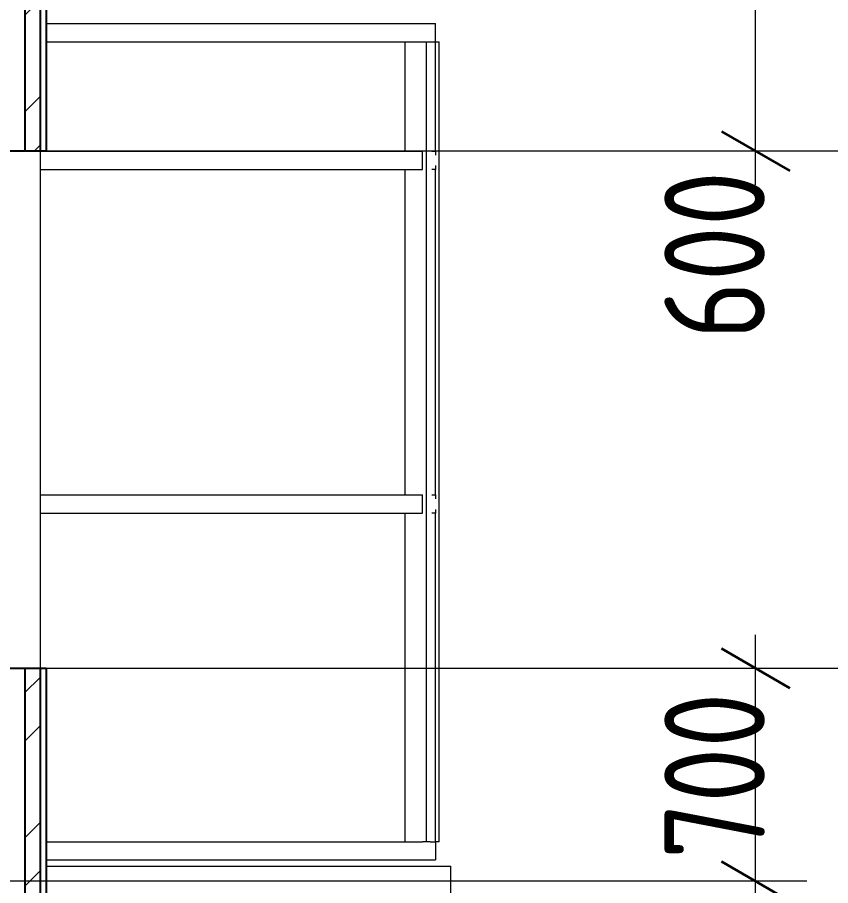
# Model space of a CAD drawing. Header units: millimetres. Extents: x 18162 to 7085488, y 72188 to 247925.
# Drawn here: x 4274388 to 4277062, y 137638 to 140493 of the extents above; entities that cross this region are included whole.
import ezdxf

# ---------------------------------------------------------------- set-up
doc = ezdxf.new("R2010")
doc.units = ezdxf.units.MM
doc.header["$MEASUREMENT"] = 0
for name, color, linetype in [('Archicad Windows', 7, 'Continuous'), ('Finish - Wall', 7, 'Continuous'), ('Structural - Bearing', 7, 'Continuous')]:
    doc.layers.add(name, color=color, linetype=linetype)
doc.styles.add('GENERATED_STYLE_3', font='', dxfattribs={"width": 0.8})
doc.styles.get('GENERATED_STYLE_3').set_extended_font_data('ISOCPEUR MON')
doc.dimstyles.new('GENERATED_STYLE__12', dxfattribs={"dimtxt": 330.000007, "dimasz": 171, "dimexe": 0.18, "dimexo": 150, "dimgap": 0, "dimtad": 1, "dimdec": 0, "dimzin": 0, "dimdsep": 46, "dimtxsty": 'GENERATED_STYLE_3', "dimblk": 'ARROWHEAD_2', "dimblk1": 'ARROWHEAD_2', "dimblk2": 'ARROWHEAD_2', "dimcen": 0.09, "dimclrd": 13, "dimclre": 13, "dimclrt": 13, "dimadec": 0, "dimazin": 0, "dimtfac": 1, "dimtdec": 4, "dimtmove": 0, "dimatfit": 3, "dimfxl": 1, "dimtolj": 1, "dimtzin": 0, "dimarcsym": 0})
pattern_1 = [(45, (4294986.58, 104752.7), (-238.6485, 238.6485), []), (45, (4294907.03, 104832.26), (-238.6485, 238.6485), [])]
pattern_2 = [(0, (4294986.58, 104752.7), (0, 112.5), [0, -112.5])]

# ---------------------------------------------------------------- blocks, each defined once
blk = doc.blocks.new('*D1542', base_point=(4294986.6, 104752.7))
at = {"color": 12, "linetype": 'Continuous', "lineweight": 35}
for p, q in [((4277603.2, 138417.7), (4277828.2, 138287.8)), ((4277603.2, 137117.7), (4277828.2, 136987.8))]:
    blk.add_line(p, q, dxfattribs=at)
at = {"color": 13, "linetype": 'Continuous', "lineweight": 13}
for p, q in [((4277884.5, 138352.7), (4274163.1, 138352.7)), ((4277715.7, 137052.7), (4277715.7, 138352.7)), ((4277884.5, 137052.7), (4274163.1, 137052.7))]:
    blk.add_line(p, q, dxfattribs=at)
at = {"color": 13, "lineweight": 13, "insert": (4277811.4, 137314.1), "char_height": 330, "attachment_point": 7, "rotation": 90, "style": 'GENERATED_STYLE_3'}
blk.add_mtext('\\A1;{\\pql;\\fISOCPEUR MON|b0|i0|c0|p0;\\W0.800000;1,300}', dxfattribs=at)
blk = doc.blocks.new('ARROWHEAD_2')
at = {"color": 0, "linetype": 'Continuous', "lineweight": 0}
for p, q in [((-0.378, -0.655), (0.378, 0.655)), ((0, 0), (-1, 0))]:
    blk.add_line(p, q, dxfattribs=at)
blk = doc.blocks.new('*D1543', base_point=(4294986.6, 104752.7))
at = {"color": 12, "linetype": 'Continuous', "lineweight": 35}
for p, q in [((4277603.2, 140117.7), (4277828.2, 139987.8)), ((4277603.2, 138417.7), (4277828.2, 138287.8))]:
    blk.add_line(p, q, dxfattribs=at)
at = {"color": 13, "linetype": 'Continuous', "lineweight": 13}
for p, q in [((4277884.5, 140052.7), (4274163.1, 140052.7)), ((4277715.7, 138352.7), (4277715.7, 140052.7)), ((4277884.5, 138352.7), (4274163.1, 138352.7))]:
    blk.add_line(p, q, dxfattribs=at)
at = {"color": 13, "lineweight": 13, "insert": (4277811.4, 138814.1), "char_height": 330, "attachment_point": 7, "rotation": 90, "style": 'GENERATED_STYLE_3'}
blk.add_mtext('\\A1;{\\pql;\\fISOCPEUR MON|b0|i0|c0|p0;\\W0.800000;1,700}', dxfattribs=at)
blk = doc.blocks.new('*D1544', base_point=(4294986.6, 104752.7))
at = {"color": 12, "linetype": 'Continuous', "lineweight": 35}
for p, q in [((4277603.2, 141417.7), (4277828.2, 141287.8)), ((4277603.2, 140117.7), (4277828.2, 139987.8))]:
    blk.add_line(p, q, dxfattribs=at)
at = {"color": 13, "linetype": 'Continuous', "lineweight": 13}
for p, q in [((4277884.5, 141352.7), (4274163.1, 141352.7)), ((4277715.7, 140052.7), (4277715.7, 141352.7)), ((4277884.5, 140052.7), (4274163.1, 140052.7))]:
    blk.add_line(p, q, dxfattribs=at)
at = {"color": 13, "lineweight": 13, "insert": (4277811.4, 140314.1), "char_height": 330, "attachment_point": 7, "rotation": 90, "style": 'GENERATED_STYLE_3'}
blk.add_mtext('\\A1;{\\pql;\\fISOCPEUR MON|b0|i0|c0|p0;\\W0.800000;1,300}', dxfattribs=at)
blk = doc.blocks.new('*D1572', base_point=(4294986.6, 104752.7))
at = {"color": 12, "linetype": 'Continuous', "lineweight": 35}
for p, q in [((4276703.2, 137717.7), (4276928.2, 137587.8)), ((4276703.2, 137117.7), (4276928.2, 136987.8))]:
    blk.add_line(p, q, dxfattribs=at)
at = {"color": 13, "linetype": 'Continuous', "lineweight": 13}
for p, q in [((4276984.5, 137652.7), (4274163.1, 137652.7)), ((4276815.7, 137052.7), (4276815.7, 137652.7)), ((4276984.5, 137052.7), (4274163.1, 137052.7)), ((4276815.7, 136942.7), (4276815.7, 137052.7))]:
    blk.add_line(p, q, dxfattribs=at)
at = {"color": 13, "lineweight": 13, "insert": (4276845.5, 136434.4), "char_height": 330, "attachment_point": 7, "rotation": 90, "style": 'GENERATED_STYLE_3'}
blk.add_mtext('\\A1;{\\pql;\\fISOCPEUR MON|b0|i0|c0|p0;\\W0.800000;600}', dxfattribs=at)
blk = doc.blocks.new('*D1573', base_point=(4294986.6, 104752.7))
at = {"color": 13, "linetype": 'Continuous', "lineweight": 13}
for p, q in [((4276815.7, 138352.7), (4276815.7, 138462.7)), ((4276984.5, 138352.7), (4274163.1, 138352.7)), ((4276815.7, 137652.7), (4276815.7, 138352.7)), ((4276984.5, 137652.7), (4274163.1, 137652.7))]:
    blk.add_line(p, q, dxfattribs=at)
at = {"color": 12, "linetype": 'Continuous', "lineweight": 35}
for p, q in [((4276928.2, 138287.8), (4276703.2, 138417.7)), ((4276703.2, 137717.7), (4276928.2, 137587.8))]:
    blk.add_line(p, q, dxfattribs=at)
at = {"color": 13, "lineweight": 13, "insert": (4276845.5, 137726.1), "char_height": 330, "attachment_point": 7, "rotation": 90, "style": 'GENERATED_STYLE_3'}
blk.add_mtext('\\A1;{\\pql;\\fISOCPEUR MON|b0|i0|c0|p0;\\W0.800000;700}', dxfattribs=at)
blk = doc.blocks.new('*D1574', base_point=(4294986.6, 104752.7))
at = {"color": 12, "linetype": 'Continuous', "lineweight": 35}
for p, q in [((4276703.2, 140717.7), (4276928.2, 140587.8)), ((4276703.2, 140117.7), (4276928.2, 139987.8))]:
    blk.add_line(p, q, dxfattribs=at)
at = {"color": 13, "linetype": 'Continuous', "lineweight": 13}
for p, q in [((4276984.5, 140652.7), (4274163.1, 140652.7)), ((4276815.7, 140052.7), (4276815.7, 140652.7)), ((4276984.5, 140052.7), (4274163.1, 140052.7)), ((4276815.7, 139942.7), (4276815.7, 140052.7))]:
    blk.add_line(p, q, dxfattribs=at)
at = {"color": 13, "lineweight": 13, "insert": (4276845.5, 139434.4), "char_height": 330, "attachment_point": 7, "rotation": 90, "style": 'GENERATED_STYLE_3'}
blk.add_mtext('\\A1;{\\pql;\\fISOCPEUR MON|b0|i0|c0|p0;\\W0.800000;600}', dxfattribs=at)
blk = doc.blocks.new('*D1580', base_point=(4294986.6, 104752.7))
at = {"color": 12, "linetype": 'Continuous', "lineweight": 35}
for p, q in [((4278503.2, 151117.7), (4278728.2, 150987.8)), ((4278503.2, 100067.7), (4278728.2, 99937.8))]:
    blk.add_line(p, q, dxfattribs=at)
at = {"color": 13, "linetype": 'Continuous', "lineweight": 13}
for p, q in [((4278784.5, 151052.7), (4274613.1, 151052.7)), ((4278615.7, 100002.7), (4278615.7, 151052.7)), ((4278784.5, 100002.7), (4275363.1, 100002.7)), ((4278615.7, 99892.7), (4278615.7, 100002.7))]:
    blk.add_line(p, q, dxfattribs=at)
at = {"color": 13, "lineweight": 13, "insert": (4278711.4, 125046.9), "char_height": 330, "attachment_point": 7, "rotation": 90, "style": 'GENERATED_STYLE_3'}
blk.add_mtext('\\A1;{\\pql;\\fISOCPEUR MON|b0|i0|c0|p0;\\W0.800000;51,050}', dxfattribs=at)

msp = doc.modelspace()

# ---------------------------------------------------------------- hatches: boundary and pattern name
at = {"layer": 'Structural - Bearing', "linetype": 'Continuous', "lineweight": 9}
h = msp.add_hatch(dxfattribs=at)
h.set_pattern_fill('Gypsum_0003', style=0, pattern_type=2)
h.set_pattern_definition(pattern_2)
h.paths.add_polyline_path([(4274483.1, 141352.7), (4274463.1, 141352.7), (4274463.1, 140052.7), (4274483.1, 140052.7)])
h = msp.add_hatch(dxfattribs=at)
h.set_pattern_fill('Steel_0003', style=0, pattern_type=2)
h.set_pattern_definition(pattern_1)
h.paths.add_polyline_path([(4274463.1, 140652.7), (4274413.1, 140652.7), (4274413.1, 140052.7), (4274463.1, 140052.7)])
h = msp.add_hatch(dxfattribs=at)
h.set_pattern_fill('Steel_0003', style=0, pattern_type=2)
h.set_pattern_definition(pattern_1)
h.paths.add_polyline_path([(4274413.1, 137652.7), (4274463.1, 137652.7), (4274463.1, 138352.7), (4274413.1, 138352.7)])
h = msp.add_hatch(dxfattribs=at)
h.set_pattern_fill('Gypsum_0003', style=0, pattern_type=2)
h.set_pattern_definition(pattern_2)
h.paths.add_polyline_path([(4274483.1, 138352.7), (4274463.1, 138352.7), (4274463.1, 137052.7), (4274483.1, 137052.7)])
h = msp.add_hatch(dxfattribs=at)
h.set_pattern_fill('Steel_0003', style=0, pattern_type=2)
h.set_pattern_definition(pattern_1)
h.paths.add_polyline_path([(4274463.1, 137652.7), (4274413.1, 137652.7), (4274413.1, 137052.7), (4274463.1, 137052.7)])

# ---------------------------------------------------------------- linework, layer by layer
at = {"layer": 'Archicad Windows', "color": 7, "linetype": 'Continuous', "lineweight": 9}
msp.add_line((4274463.1, 140052.7), (4274463.1, 138352.7), dxfattribs=at)
at = {"layer": 'Finish - Wall', "color": 7, "linetype": 'Continuous', "lineweight": 9}
for p, q in [((4274483.1, 140472.7), (4275763.1, 140472.7)), ((4275763.1, 140412.7), (4275763.1, 140472.7)), ((4274483.1, 140412.7), (4275720.7, 140412.7)), ((4275663.1, 140052.7), (4275663.1, 140412.7)), ((4275720.7, 140412.7), (4275733.1, 140412.7)), ((4275733.1, 140412.7), (4275745.5, 140412.7)), ((4275733.1, 140022.7), (4275733.1, 140412.7)), ((4275745.5, 140412.7), (4275763.1, 140412.7)), ((4275763.1, 140412.7), (4275775.5, 140412.7)), ((4275763.1, 140052.7), (4275763.1, 140412.7)), ((4275775.5, 140022.7), (4275775.5, 140412.7)), ((4274483.1, 140052.7), (4275720.7, 140052.7)), ((4275720.7, 139992.7), (4275720.7, 140052.7)), ((4275750.5, 140052.7), (4275763.1, 140052.7)), ((4275763.1, 140052.7), (4275763.1, 140040.1)), ((4275733.1, 138892.7), (4275733.1, 140022.7)), ((4275775.5, 138892.7), (4275775.5, 140022.7)), ((4274463.1, 139992.7), (4275720.7, 139992.7)), ((4275663.1, 138922.7), (4275663.1, 139992.7)), ((4275763.1, 139992.7), (4275750.5, 139992.7)), ((4275763.1, 140005.3), (4275763.1, 139992.7)), ((4275763.1, 138922.7), (4275763.1, 139992.7)), ((4274463.1, 138922.7), (4275720.7, 138922.7)), ((4275720.7, 138862.7), (4275720.7, 138922.7)), ((4275750.5, 138922.7), (4275763.1, 138922.7)), ((4275763.1, 138922.7), (4275763.1, 138910.1)), ((4275733.1, 137782.7), (4275733.1, 138892.7)), ((4275763.1, 138875.3), (4275763.1, 138862.7)), ((4275775.5, 137782.7), (4275775.5, 138892.7)), ((4274463.1, 138862.7), (4275720.7, 138862.7)), ((4275663.1, 137782.7), (4275663.1, 138862.7)), ((4275763.1, 138862.7), (4275750.5, 138862.7)), ((4275763.1, 137782.7), (4275763.1, 138862.7)), ((4274483.1, 137782.7), (4275720.7, 137782.7)), ((4275733.1, 137782.7), (4275720.7, 137782.7)), ((4275745.5, 137782.7), (4275733.1, 137782.7)), ((4275745.5, 137782.7), (4275763.1, 137782.7)), ((4275775.5, 137782.7), (4275763.1, 137782.7)), ((4275763.1, 137782.7), (4275763.1, 137722.7)), ((4274483.1, 137722.7), (4275763.1, 137722.7))]:
    msp.add_line(p, q, dxfattribs=at)
at = {"layer": 'Structural - Bearing', "color": 7, "linetype": 'Continuous', "lineweight": 25}
for p, q in [((4274483.1, 141352.7), (4274483.1, 140052.7)), ((4274413.1, 140652.7), (4274413.1, 140052.7)), ((4274483.1, 140052.7), (4274463.1, 140052.7)), ((4274413.1, 138352.7), (4274413.1, 137652.7)), ((4274483.1, 138352.7), (4274463.1, 138352.7)), ((4274483.1, 138352.7), (4274483.1, 137052.7)), ((4274413.1, 137652.7), (4274413.1, 137052.7))]:
    msp.add_line(p, q, dxfattribs=at)
at = {"layer": 'Structural - Bearing', "color": 7, "linetype": 'Continuous', "lineweight": 9}
for p in [(4274483.1, 137702.7), (4275813.1, 137502.7)]:
    msp.add_line(p, (4275813.1, 137702.7), dxfattribs=at)
at = {"layer": 'Structural - Bearing', "color": 7, "linetype": 'Continuous', "lineweight": 25, "flags": 128}
for points in [[(4274463.1, 141352.7), (4274463.1, 140652.7), (4274463.1, 140052.7)], [(4274463.1, 140052.7), (4274413.1, 140052.7), (4274363.1, 140052.7), (4274263.1, 140052.7), (4274213.1, 140052.7)], [(4274463.1, 138352.7), (4274413.1, 138352.7), (4274363.1, 138352.7), (4274263.1, 138352.7), (4274213.1, 138352.7)], [(4274463.1, 138352.7), (4274463.1, 137652.7), (4274463.1, 137052.7)]]:
    msp.add_lwpolyline(points, dxfattribs=at)

# ---------------------------------------------------------------- dimensions: what is measured, and where the dimension line sits
at = {"color": 13, "linetype": 'Continuous', "lineweight": 13}
for base, p1, p2, picture, middle in [((4278615.7, 151052.7), (4275213.1, 100002.7), (4274463.1, 151052.7), '*D1580', (4278384.7, 125725.2)), ((4277715.7, 141352.7), (4274013.1, 140052.7), (4274013.1, 141352.7), '*D1544', (4277484.7, 140866.9)), ((4276815.7, 140652.7), (4274013.1, 140052.7), (4274013.1, 140652.7), '*D1574', (4276584.7, 139811.1)), ((4277715.7, 140052.7), (4274013.1, 138352.7), (4274013.1, 140052.7), '*D1543', (4277484.7, 139366.9)), ((4276815.7, 138352.7), (4274013.1, 137652.7), (4274013.1, 138352.7), '*D1573', (4276584.7, 138102.8)), ((4277715.7, 138352.7), (4274013.1, 137052.7), (4274013.1, 138352.7), '*D1542', (4277484.7, 137866.9)), ((4276815.7, 137652.7), (4274013.1, 137052.7), (4274013.1, 137652.7), '*D1572', (4276584.7, 136811.1))]:
    dim = msp.add_linear_dim(base=base, p1=p1, p2=p2, angle=90, dimstyle='GENERATED_STYLE__12', dxfattribs=at)
    dim.commit()
    dim.dimension.update_dxf_attribs({"geometry": picture, "text_midpoint": middle, "dimtype": 160, "text_rotation": 90})

doc.saveas('drawing.dxf')
